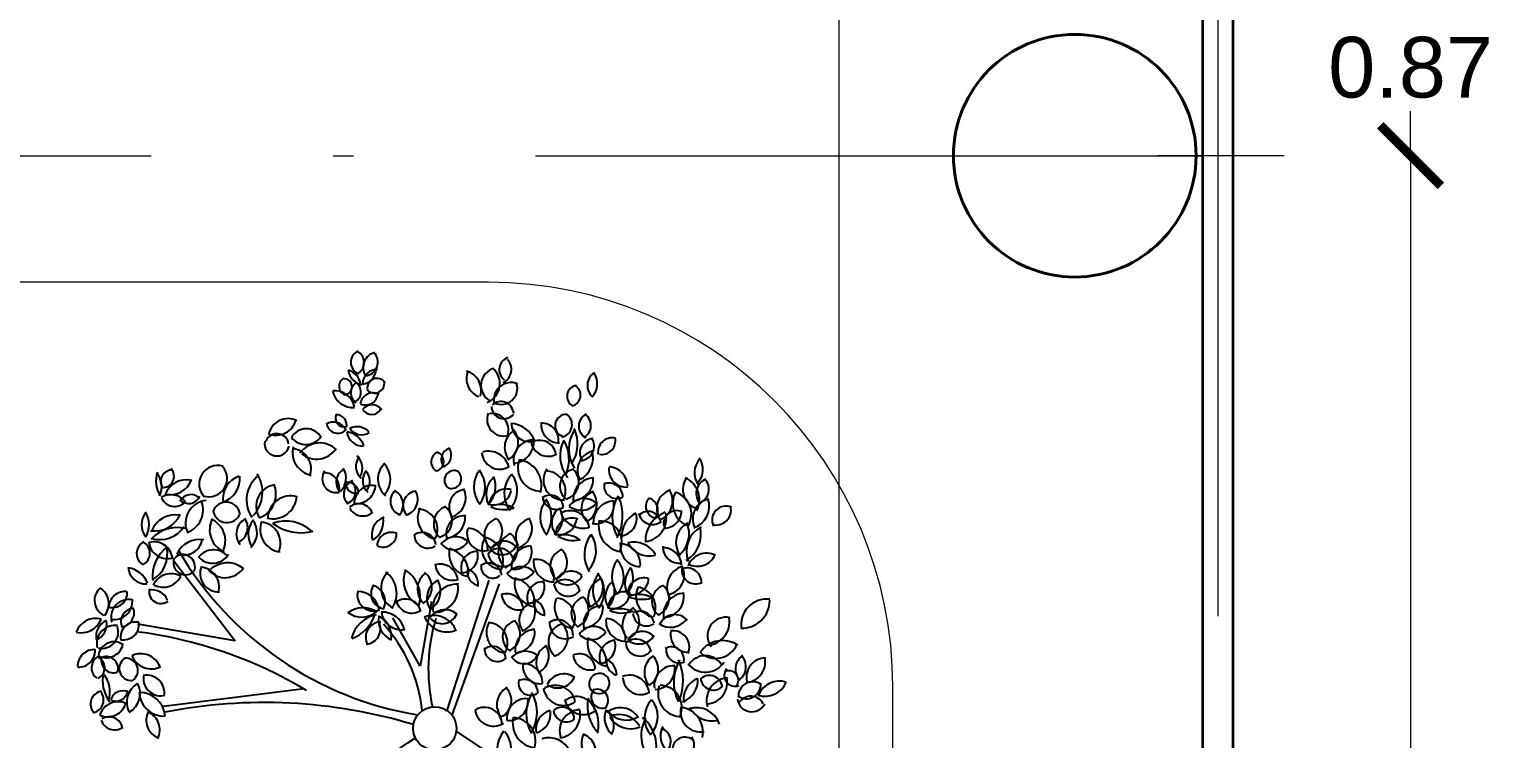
# Model space of a CAD drawing. Header units: inches. Extents: x 13 to 261, y -112 to -47.
# Drawn here: x 110.25 to 117.47, y -55.73 to -52.22 of the extents above; entities that cross this region are included whole.
import ezdxf

# ---------------------------------------------------------------- set-up
doc = ezdxf.new("R2010")
doc.units = ezdxf.units.IN
doc.header["$MEASUREMENT"] = 0
doc.linetypes.add('ACAD_ISO04W100', pattern=[30, 24, -3, 0, -3])
for name, color, linetype, lineweight in [('BANQUETA', 2, 'Continuous', 18), ('CAJONES', 3, 'Continuous', 20), ('COLUMNAS', 20, 'Continuous', 40), ('COTAS', 192, 'Continuous', 13), ('EJES', 1, 'ACAD_ISO04W100', 13), ('MUROS', 5, 'Continuous', 35)]:
    doc.layers.add(name, color=color, linetype=linetype, lineweight=lineweight)
doc.styles.add('COTAS', font='ARIALUNI.TTF', dxfattribs={"height": 0.3})

# ---------------------------------------------------------------- blocks, each defined once
blk = doc.blocks.new('_ArchTick')
at = {"color": 0, "linetype": 'ByBlock', "const_width": 0.15}
blk.add_lwpolyline([(-0.5, -0.5), (0.5, 0.5)], dxfattribs=at)

msp = doc.modelspace()

# ---------------------------------------------------------------- linework, layer by layer
for p, q in [((110.9633, -54.8521), (111.2651, -55.2481)), ((112.5203, -54.9475), (112.3129, -55.5914)), ((112.3385, -55.6157), (112.5732, -54.966)), ((112.237, -55.0535), (112.1809, -55.3727)), ((112.1809, -55.3727), (112.0456, -55.1341)), ((111.2651, -55.2481), (110.7844, -55.1653)), ((110.9106, -55.5703), (111.6077, -55.4827)), ((113.2691, -56.2963), (112.3592, -55.6944))]:
    msp.add_line(p, q)
msp.add_circle((112.253, -55.6803), 0.1071)
for centre, radius, start, end in [((111.8981, -53.8696), 0.0607, 113.92168, 249.82538), ((111.8413, -53.8709), 0.0623, 303.38362, 59.53571), ((111.9735, -53.8949), 0.0751, 102.68561, 211.90429), ((111.9041, -53.8691), 0.0677, 274.97534, 44.91), ((112.6356, -53.9063), 0.0636, 108.85497, 231.63937), ((111.9103, -53.8962), 0.0868, 188.31163, 258.45357), ((111.8075, -53.986), 0.0786, 4.89311, 76.74158), ((111.9675, -53.9764), 0.0714, 87.83448, 179.53765), ((111.8828, -53.8992), 0.0807, 279.7826, 355.7888), ((112.5046, -53.9506), 0.0951, 158.52429, 248.84413), ((112.382, -54.0101), 0.1008, 343.91398, 73.70594), ((112.5683, -53.9842), 0.0872, 105.38493, 240.0186), ((112.4754, -53.9753), 0.0998, 291.34146, 50.05033), ((112.5591, -53.9055), 0.0729, 298.30121, 43.5233), ((113.0824, -53.9843), 0.0748, 122.38649, 227.96679), ((112.9609, -53.9757), 0.0961, 317.16538, 32.94866), ((111.8247, -53.9882), 0.0452, 117.71926, 256.28575), ((111.8046, -53.9902), 0.0393, 285.90119, 89.30448), ((111.8948, -54.02), 0.0576, 118.18339, 238.2577), ((111.8312, -54.0162), 0.0567, 301.6623, 54.90472), ((111.955, -53.9731), 0.0491, 223.35159, 9.43059), ((111.9679, -53.9979), 0.0484, 35.97062, 189.33151), ((112.6304, -54.0552), 0.0853, 67.92729, 195.67829), ((112.5824, -53.9986), 0.0792, 245.23908, 17.627), ((112.9611, -54.0378), 0.0538, 99.71079, 240.85476), ((112.92, -54.0327), 0.0542, 285.96818, 60.5063), ((111.8511, -53.9878), 0.1063, 193.50861, 273.0872), ((111.7605, -54.1084), 0.0975, 10.20437, 96.97908), ((111.9473, -54.0849), 0.0637, 61.73483, 169.05093), ((111.9104, -54.0183), 0.0627, 246.28865, 359.70714), ((112.5801, -54.1274), 0.0636, 3.52739, 133.18259), ((111.8055, -54.145), 0.0446, 156.46896, 283.25491), ((111.7649, -54.1818), 0.0527, 350.87823, 91.19175), ((111.9433, -54.1412), 0.061, 36.14127, 140.79956), ((111.9408, -54.0761), 0.052, 210.65549, 332.4807), ((112.5935, -54.1528), 0.082, 158.0733, 286.37245), ((112.5375, -54.2034), 0.08, 342.45729, 100.26574), ((112.5953, -54.0868), 0.0621, 181.18898, 321.3336), ((112.9037, -54.183), 0.0559, 86.43784, 252.64696), ((112.8684, -54.1783), 0.0635, 282.51585, 54.91138), ((113.0315, -54.1853), 0.0661, 117.23721, 242.40261), ((112.959, -54.1821), 0.0668, 298.22565, 55.37996), ((111.5263, -54.2448), 0.0964, 62.42941, 169.28232), ((111.4659, -54.1269), 0.1044, 252.49414, 344.32581), ((111.6175, -54.2825), 0.0842, 29.50185, 151.18458), ((111.7513, -54.2362), 0.0704, 26.87193, 120.48671), ((111.7734, -54.1645), 0.056, 192.9724, 318.99675), ((111.8681, -54.2676), 0.0793, 41.34306, 116.57951), ((111.8914, -54.1609), 0.0676, 210.9884, 303.70951), ((112.699, -54.2904), 0.1004, 122.14069, 216.85389), ((112.5716, -54.2672), 0.0946, 297.62397, 42.95038), ((112.6251, -54.3008), 0.1281, 18.26331, 88.3325), ((112.7227, -54.1728), 0.0898, 178.87525, 284.02542), ((112.7799, -54.2562), 0.0859, 348.24649, 92.16976), ((112.8689, -54.1785), 0.09, 173.14198, 270.58255), ((113.084, -54.2999), 0.1684, 145.16433, 213.74404), ((112.7787, -54.2735), 0.1807, 326.79962, 24.8739), ((111.4727, -54.2721), 0.061, 168.63658, 347.92973), ((111.4722, -54.2819), 0.059, 9.34443, 157.53555), ((111.6162, -54.1854), 0.091, 218.23943, 323.75607), ((111.6842, -54.3891), 0.1202, 46.07083, 144.43968), ((111.8985, -54.2021), 0.0819, 188.84564, 271.95322), ((111.8053, -54.3153), 0.102, 18.01612, 82.01819), ((112.7418, -54.3533), 0.0991, 86.14038, 195.65275), ((112.6351, -54.2617), 0.1081, 274.5739, 4.01483), ((112.8138, -54.2483), 0.0862, 191.10665, 300.07559), ((112.7732, -54.3352), 0.0793, 9.14206, 119.81267), ((113.0403, -54.3325), 0.1678, 152.21612, 219.76315), ((112.7217, -54.3503), 0.1954, 338.3493, 29.44005), ((113.04, -54.3171), 0.0697, 94.70919, 216.00335), ((112.9698, -54.2847), 0.0716, 272.93448, 33.59366), ((113.1314, -54.3145), 0.0713, 78.61344, 187.52006), ((113.0789, -54.2577), 0.0679, 261.25089, 12.05229), ((111.6599, -54.3179), 0.1104, 164.59803, 260.89584), ((111.5396, -54.3976), 0.1021, 339.82396, 82.07737), ((111.668, -54.2319), 0.1168, 230.52395, 326.75364), ((111.9398, -54.3846), 0.0772, 142.32479, 229.06313), ((111.8154, -54.3929), 0.0799, 329.13774, 48.58975), ((112.2858, -54.362), 0.0509, 109.53087, 241.42824), ((112.2485, -54.3608), 0.0487, 287.57352, 69.17597), ((112.3439, -54.3504), 0.0588, 107.6026, 220.09993), ((112.2748, -54.3297), 0.0602, 292.38192, 35.47756), ((112.5747, -54.3088), 0.0899, 185.70376, 298.97365), ((112.5192, -54.4134), 0.1037, 13.28273, 106.18421), ((112.7784, -54.3919), 0.1146, 161.02226, 269.60673), ((112.6525, -54.4789), 0.1286, 344.4921, 82.37913), ((113.0555, -54.4044), 0.0969, 104.41598, 209.36017), ((112.9193, -54.344), 0.117, 294.91407, 19.83167), ((113.6379, -54.416), 0.1006, 136.78702, 216.16046), ((113.4867, -54.4003), 0.0929, 315.9846, 36.89162), ((111.0041, -54.4576), 0.1303, 160.29202, 213.4828), ((110.802, -54.4838), 0.1008, 332.68321, 42.01309), ((110.9543, -54.4595), 0.0571, 86.94366, 212.92682), ((110.9079, -54.4333), 0.0559, 265.17133, 42.04616), ((111.1794, -54.4715), 0.0915, 73.17349, 224.61592), ((111.1358, -54.4445), 0.0904, 253.90175, 39.61603), ((111.4752, -54.5506), 0.1529, 127.13817, 213.99299), ((111.2311, -54.5126), 0.1696, 317.00476, 32.61776), ((111.7658, -54.445), 0.0693, 147.41084, 279.97006), ((111.706, -54.4912), 0.0751, 339.61638, 92.50374), ((111.8355, -54.4615), 0.0702, 115.61991, 222.92703), ((111.7227, -54.4421), 0.0916, 312.90614, 31.73028), ((111.9735, -54.4553), 0.0771, 140.14093, 228.1827), ((111.8625, -54.4579), 0.0698, 318.66834, 46.44106), ((112.0785, -54.448), 0.1069, 134.84642, 229.62968), ((111.9247, -54.4489), 0.1097, 318.27318, 46.41661), ((112.3489, -54.4533), 0.048, 61.01228, 235.08035), ((112.3366, -54.4464), 0.0476, 250.16554, 52.9637), ((112.5835, -54.4866), 0.137, 143.16677, 218.14729), ((112.3638, -54.4884), 0.1387, 323.24776, 37.60084), ((112.7333, -54.5176), 0.1373, 137.48635, 218.05505), ((112.5347, -54.5039), 0.127, 311.71984, 39.26372), ((112.8877, -54.4525), 0.0974, 145.27002, 274.02305), ((112.8021, -54.5056), 0.0981, 330.43089, 85.89022), ((112.9568, -54.4816), 0.0849, 100.48635, 232.72471), ((112.8804, -54.4629), 0.0856, 287.24581, 47.52367), ((113.1991, -54.4017), 0.0853, 169.50456, 275.73619), ((113.1052, -54.4882), 0.1031, 3.36467, 83.21766), ((111.0238, -54.5619), 0.1108, 75.58359, 161.67529), ((110.9436, -54.4125), 0.1129, 257.92892, 341.23686), ((111.1705, -54.447), 0.1187, 285.90527, 6.90557), ((111.3216, -54.5436), 0.1161, 107.69341, 189.37288), ((111.4759, -54.5819), 0.1067, 97.76719, 211.5276), ((111.3448, -54.5222), 0.123, 288.69132, 20.42857), ((111.8728, -54.5201), 0.0699, 110.97195, 224.91354), ((111.865, -54.4639), 0.0539, 176.03984, 283.2904), ((111.8212, -54.5193), 0.056, 7.96456, 98.63125), ((111.7963, -54.5066), 0.0656, 290.37412, 47.84887), ((111.9428, -54.5668), 0.088, 78.40517, 182.53464), ((111.8648, -54.4736), 0.0952, 268.00403, 358.11403), ((112.4102, -54.5853), 0.0868, 97.68651, 214.84583), ((112.3077, -54.5405), 0.0985, 287.49578, 27.97114), ((112.6167, -54.5225), 0.1099, 131.35326, 209.06391), ((112.4337, -54.4854), 0.1205, 315.02999, 24.55199), ((112.6063, -54.5811), 0.0847, 72.69506, 173.03412), ((112.9287, -54.4463), 0.1086, 273.16224, 3.84646), ((113.0418, -54.5463), 0.1043, 91.75674, 183.79039), ((113.1139, -54.5367), 0.0694, 359.59303, 111.58413), ((113.1521, -54.4827), 0.0611, 170.72431, 298.27519), ((113.3285, -54.5554), 0.1011, 295.65017, 34.4069), ((113.5822, -54.4974), 0.1019, 146.89945, 247.90523), ((113.4397, -54.551), 0.122, 333.65568, 64.58258), ((113.6231, -54.5183), 0.0767, 114.0369, 223.50951), ((113.5364, -54.4977), 0.0726, 290.60579, 44.08887), ((110.9482, -54.613), 0.0884, 35.77376, 122.51733), ((110.9666, -54.5124), 0.0707, 204.05844, 314.47066), ((111.0356, -54.5077), 0.0608, 223.74418, 336.19976), ((111.0462, -54.5837), 0.0596, 46.13214, 150.50482), ((111.1328, -54.6653), 0.1125, 95.1628, 205.60561), ((110.9877, -54.599), 0.1195, 289.73533, 20.28682), ((111.2215, -54.6302), 0.0689, 5.94946, 159.57358), ((111.452, -54.5248), 0.119, 256.75364, 356.60202), ((111.5391, -54.6426), 0.112, 72.74363, 180.36233), ((111.8781, -54.6403), 0.0707, 18.00337, 130.96587), ((112.1046, -54.557), 0.0713, 131.99285, 249.13242), ((112.0191, -54.5745), 0.0777, 319.06303, 62.06223), ((112.1669, -54.5778), 0.0707, 96.11952, 222.58265), ((112.0875, -54.547), 0.082, 287.06815, 28.78201), ((112.5458, -54.4882), 0.0868, 255.49863, 349.81989), ((112.58, -54.7077), 0.1341, 60.30078, 112.02133), ((112.9075, -54.6346), 0.1338, 140.91935, 221.47754), ((112.8535, -54.5296), 0.0676, 183.56256, 302.70277), ((112.8241, -54.5921), 0.0653, 2.9178, 123.87554), ((112.6795, -54.6352), 0.1512, 324.44084, 35.58139), ((112.9919, -54.6361), 0.0922, 46.79371, 143.52903), ((112.9772, -54.4993), 0.1021, 234.51144, 318.48629), ((113.0667, -54.5928), 0.0889, 109.96526, 226.45138), ((112.9483, -54.5707), 0.106, 304.78436, 37.31294), ((113.046, -54.5756), 0.0933, 260.78189, 11.57404), ((113.146, -54.6636), 0.1094, 94.05931, 182.85268), ((113.3326, -54.6347), 0.2018, 148.63217, 209.7893), ((112.9533, -54.6282), 0.2291, 331.48766, 24.33627), ((113.3558, -54.5822), 0.0591, 136.24075, 260.67303), ((113.2974, -54.6002), 0.0595, 321.02459, 73.28351), ((113.4437, -54.5918), 0.0928, 107.43882, 214.98892), ((113.5527, -54.5677), 0.1229, 153.29425, 242.9286), ((113.4086, -54.6208), 0.1137, 329.32534, 72.46005), ((113.6287, -54.644), 0.0998, 102.06485, 206.29095), ((113.4982, -54.5826), 0.1123, 288.85722, 18.5699), ((110.895, -54.6732), 0.0926, 139.8913, 219.83505), ((110.7141, -54.6749), 0.1257, 331.28214, 31.1149), ((110.8682, -54.5671), 0.1371, 261.14143, 336.78972), ((110.9701, -54.7515), 0.1271, 78.673, 158.94398), ((111.2567, -54.6988), 0.1171, 153.31148, 246.95196), ((111.1013, -54.7527), 0.1161, 332.95618, 66.79949), ((111.2259, -54.5939), 0.0691, 186.10476, 340.43593), ((111.3544, -54.7183), 0.0829, 115.21108, 219.74433), ((111.2479, -54.6872), 0.0801, 292.34203, 31.19774), ((111.8972, -54.5564), 0.0734, 207.88998, 312.75994), ((112.0329, -54.7224), 0.0919, 109.40832, 197.51598), ((111.8911, -54.6565), 0.1083, 300.44578, 9.87124), ((112.2719, -54.64), 0.1035, 151.32666, 261.30757), ((112.1667, -54.6961), 0.1003, 334.70732, 87.72624), ((112.3389, -54.6685), 0.0914, 109.74111, 227.84806), ((112.2542, -54.653), 0.0849, 285.79987, 54.55565), ((112.2995, -54.6358), 0.1044, 274.08938, 5.24666), ((112.3977, -54.7182), 0.0886, 84.81587, 197.94164), ((112.5823, -54.7234), 0.0839, 107.33832, 232.64617), ((112.502, -54.7067), 0.0853, 286.59848, 48.16612), ((112.5967, -54.4289), 0.1693, 247.08114, 285.97012), ((112.7449, -54.7323), 0.0917, 103.06792, 209.66029), ((112.6333, -54.6922), 0.1008, 287.46599, 28.48285), ((112.9192, -54.6638), 0.0878, 124.2551, 223.50336), ((112.8692, -54.6356), 0.0865, 254.37033, 354.59287), ((112.7792, -54.6424), 0.1048, 310.47171, 29.31965), ((112.9316, -54.7214), 0.0808, 68.53571, 180.85041), ((112.9859, -54.5708), 0.1196, 203.30244, 285.25765), ((112.9235, -54.6971), 0.0934, 5.97977, 119.26537), ((113.1646, -54.6413), 0.0873, 277.59564, 15.10781), ((113.306, -54.7289), 0.1277, 117.34051, 183.27288), ((113.3306, -54.6015), 0.0705, 192.41826, 303.90019), ((113.3079, -54.6711), 0.064, 6.2156, 135.81941), ((113.2819, -54.6403), 0.1169, 276.04882, 11.64334), ((113.4461, -54.7536), 0.1516, 110.74006, 181.91109), ((113.4492, -54.6676), 0.0645, 66.35838, 190.74891), ((113.3879, -54.6041), 0.0855, 268.1515, 359.8351), ((113.6932, -54.6495), 0.0686, 66.78237, 207.21434), ((113.6427, -54.5991), 0.0756, 256.17769, 11.73521), ((110.9774, -54.8569), 0.1697, 76.02165, 138.93291), ((110.8928, -54.6009), 0.1458, 254.02342, 326.14008), ((111.4465, -54.7213), 0.1158, 143.94876, 211.93917), ((111.2714, -54.7125), 0.1027, 314.14219, 37.9823), ((111.5005, -54.6968), 0.1111, 158.15175, 263.69573), ((111.3853, -54.7637), 0.1044, 334.62149, 84.62342), ((111.5907, -54.4844), 0.2287, 232.3049, 285.54675), ((111.5148, -54.8492), 0.1941, 47.31759, 108.31253), ((112.0372, -54.7803), 0.0695, 66.69332, 178.14022), ((111.9978, -54.7173), 0.0665, 245.44178, 4.71261), ((112.1903, -54.7798), 0.0683, 8.08473, 123.75421), ((112.4967, -54.7182), 0.0846, 161.89683, 288.92191), ((112.4118, -54.7941), 0.1034, 354.26456, 86.67), ((112.6654, -54.8081), 0.0988, 111.68953, 233.44021), ((112.5648, -54.7927), 0.0986, 293.62676, 49.26844), ((113.1919, -54.6795), 0.1284, 166.90396, 260.45662), ((113.0743, -54.7595), 0.1038, 333.61685, 94.27002), ((113.5587, -54.762), 0.1126, 118.96097, 215.47664), ((113.3738, -54.7179), 0.1372, 308.33421, 23.74437), ((113.4183, -54.7203), 0.1515, 301.28204, 14.30972), ((113.6333, -54.804), 0.136, 117.80018, 201.80639), ((110.843, -54.816), 0.0644, 116.72033, 240.19891), ((110.7811, -54.8148), 0.0633, 299.86628, 60.52199), ((110.9296, -54.7494), 0.0914, 186.53569, 289.95266), ((110.8649, -54.8504), 0.0921, 7.18733, 105.0769), ((110.7859, -54.8186), 0.145, 298.51831, 14.07845), ((111.043, -54.929), 0.1856, 128.09608, 186.01208), ((111.0891, -54.8702), 0.1237, 79.79803, 155.13171), ((111.0122, -54.7316), 0.0917, 248.55464, 351.13521), ((112.2189, -54.7211), 0.0676, 180.37126, 303.10074), ((112.356, -54.8217), 0.0888, 48.23839, 145.66877), ((112.3468, -54.718), 0.0788, 218.70321, 329.50682), ((112.4381, -54.8157), 0.1146, 167.12096, 259.91622), ((112.2972, -54.9108), 0.1231, 351.41322, 76.61198), ((112.5896, -54.7915), 0.1034, 150.14566, 267.09326), ((112.476, -54.8493), 0.1158, 337.17382, 79.18733), ((112.5725, -54.8603), 0.0705, 12.14323, 144.92321), ((112.5952, -54.8297), 0.0755, 37.94528, 153.70905), ((112.5861, -54.7446), 0.0768, 221.99586, 334.64109), ((112.7327, -54.878), 0.1, 92.34819, 187.3397), ((112.6479, -54.8079), 0.0854, 261.00809, 20.87922), ((112.9371, -54.6042), 0.1464, 239.00338, 283.56949), ((112.8997, -54.8339), 0.1103, 48.14406, 108.40438), ((113.1573, -54.8194), 0.1645, 145.02658, 211.56866), ((112.9029, -54.8004), 0.148, 318.56884, 32.87734), ((113.165, -54.8714), 0.1049, 356.22956, 89.07833), ((113.2705, -54.7807), 0.0994, 171.31245, 268.78256), ((113.3127, -54.7112), 0.1164, 205.50846, 285.73056), ((113.236, -54.8862), 0.1272, 31.36898, 102.46031), ((113.3825, -54.8784), 0.0914, 3.052, 92.80255), ((113.4611, -54.7838), 0.0797, 176.35671, 279.11997), ((111.0202, -54.8604), 0.0601, 158.80281, 311.83582), ((111.0074, -54.8806), 0.06, 336.05473, 132.55128), ((112.4417, -53.9502), 1.6857, 210.38871, 260.69015), ((111.1589, -54.8901), 0.0928, 42.25229, 144.33778), ((111.1539, -54.7724), 0.0913, 222.12937, 329.19537), ((111.2281, -54.988), 0.1262, 51.73387, 137.78562), ((112.4637, -54.8854), 0.0808, 89.72902, 202.21864), ((112.3819, -54.8269), 0.0846, 273.76352, 16.32623), ((112.5186, -54.9279), 0.0653, 5.06063, 123.48323), ((112.5911, -54.8037), 0.0755, 190.19143, 310.798), ((112.8391, -54.8582), 0.0977, 168.92937, 271.74509), ((112.7532, -54.9347), 0.0902, 345.79614, 96.82588), ((112.9104, -54.8775), 0.0862, 108.08275, 226.46223), ((112.8221, -54.8598), 0.0863, 290.24345, 48.96656), ((113.2685, -54.9314), 0.1397, 143.05553, 218.01373), ((113.0601, -54.9321), 0.1277, 320.49392, 41.90297), ((113.5974, -54.9128), 0.0987, 64.11027, 158.53396), ((113.5513, -54.7814), 0.0972, 242.06091, 335.98408), ((110.8251, -54.8778), 0.0886, 183.78183, 272.50682), ((110.717, -55.0088), 0.1248, 22.2101, 80.74919), ((110.9494, -55.0131), 0.0977, 59.52154, 154.91308), ((110.9088, -54.8828), 0.0997, 244.5967, 332.30384), ((111.1836, -54.9139), 0.0915, 156.81335, 273.24075), ((111.0885, -54.9808), 0.0983, 344.45989, 84.28115), ((111.2164, -54.8262), 0.1091, 222.59553, 326.92396), ((112.0987, -54.9879), 0.1114, 134.2023, 240.90794), ((111.9332, -55.0129), 0.1315, 325.54243, 53.58349), ((112.2426, -54.947), 0.1436, 158.52051, 239.67015), ((112.0253, -55.0298), 0.156, 345.34888, 59.22381), ((112.2663, -54.9913), 0.0985, 126.45053, 226.51854), ((112.1482, -54.9826), 0.091, 303.11561, 53.30745), ((112.2786, -54.9568), 0.0889, 8.22688, 106.06198), ((112.3408, -54.8617), 0.0861, 183.16846, 289.50289), ((112.4798, -54.9086), 0.0656, 159.78443, 260.25996), ((112.3912, -54.9664), 0.077, 350.43209, 71.1351), ((112.5394, -54.8799), 0.0576, 172.05566, 308.41873), ((112.6812, -54.9704), 0.0897, 42.78011, 143.99568), ((112.674, -54.8641), 0.0809, 221.54927, 328.06137), ((112.7636, -54.9636), 0.1163, 165.2561, 263.78576), ((112.9087, -54.8879), 0.0821, 227.87519, 332.95523), ((112.9266, -54.9839), 0.0812, 46.42337, 153.00992), ((113.1686, -54.9985), 0.134, 141.34195, 219.65444), ((112.9508, -55.0035), 0.1407, 324.68681, 40.32706), ((113.3114, -54.9625), 0.1179, 138.41945, 207.00681), ((113.1187, -54.9351), 0.1153, 317.38964, 24.4345), ((113.5093, -54.983), 0.1083, 106.14434, 212.81608), ((113.3894, -54.9227), 0.0975, 284.11429, 24.52212), ((113.501, -54.9584), 0.0716, 359.12418, 112.72461), ((113.5429, -54.8978), 0.0679, 171.09706, 298.59512), ((110.6509, -55.0479), 0.0806, 130.36092, 245.48632), ((110.5471, -55.0636), 0.0936, 321.60053, 56.5943), ((110.6584, -55.0091), 0.074, 254.06255, 3.31499), ((110.7201, -55.0824), 0.0785, 81.11966, 182.19692), ((110.8554, -55.0791), 0.0833, 23.3403, 101.31275), ((110.8988, -55.0035), 0.0591, 166.23814, 307.3245), ((111.873, -55.109), 0.1058, 5.42565, 91.82859), ((111.9504, -55.0191), 0.0805, 167.30865, 291.59988), ((112.0135, -55.014), 0.0759, 146.63115, 261.67994), ((111.9249, -55.0533), 0.0831, 334.84607, 72.66273), ((112.3153, -55.0368), 0.1014, 116.93436, 215.35756), ((112.1724, -54.9993), 0.1097, 300.63787, 28.77008), ((112.3618, -55.0863), 0.1188, 85.81847, 189.4713), ((112.2478, -54.9869), 0.1209, 273.12718, 8.13183), ((112.6244, -55.0595), 0.1235, 349.36745, 79.90347), ((112.7884, -55.034), 0.079, 87.23998, 201.3795), ((112.7148, -54.9802), 0.081, 269.89612, 19.69401), ((112.9134, -54.9556), 0.0716, 188.04798, 326.09583), ((112.8972, -55.0211), 0.0768, 15.44459, 134.49481), ((113.1148, -55.0364), 0.1041, 111.19676, 203.96271), ((112.982, -54.9829), 0.1031, 290.09847, 24.85237), ((113.1937, -55.0304), 0.0978, 128.33677, 211.00896), ((113.0254, -55.0017), 0.1169, 314.50142, 23.77454), ((113.1903, -55.0837), 0.0794, 69.35364, 178.87551), ((113.2265, -54.9355), 0.0843, 255.1501, 357.13436), ((113.2856, -55.0138), 0.0775, 70.98117, 183.24959), ((113.3536, -55.0273), 0.1055, 154.50995, 258.79987), ((113.2401, -55.0853), 0.1055, 336.21863, 80.54513), ((113.4108, -55.0534), 0.0838, 108.64166, 234.61911), ((113.3248, -55.0388), 0.0872, 293.35412, 47.22435), ((110.7403, -55.131), 0.088, 78.43443, 195.56167), ((110.6677, -55.0513), 0.0905, 260.98542, 4.74531), ((112.1396, -55.0308), 0.0795, 194.95489, 306.03456), ((112.1079, -55.1198), 0.0791, 17.86966, 124.32036), ((112.6097, -55.0969), 0.0822, 5.73151, 109.81522), ((112.6692, -55.008), 0.0866, 187.55686, 287.7632), ((112.7583, -55.1437), 0.088, 104.59008, 219.22386), ((112.6445, -55.1012), 0.1059, 292.13946, 23.32746), ((112.8064, -55.0567), 0.0649, 165.18359, 263.30609), ((112.7201, -55.1167), 0.0763, 354.56122, 73.49528), ((112.9518, -55.0805), 0.1064, 156.8361, 261.26618), ((112.8468, -55.136), 0.1004, 329.56995, 84.76094), ((113.0128, -55.112), 0.0844, 106.18804, 233.79325), ((112.926, -55.0949), 0.0884, 292.65474, 48.099), ((112.9856, -55.0833), 0.0997, 271.17581, 5.35157), ((113.0784, -55.1642), 0.0899, 85.31775, 194.31651), ((113.1351, -55.0038), 0.0835, 253.30424, 355.55557), ((113.2634, -55.1453), 0.1266, 60.19906, 112.68611), ((113.2769, -54.8665), 0.1756, 249.35146, 285.30904), ((113.3821, -55.0294), 0.1024, 269.57226, 9.90297), ((113.4928, -55.1201), 0.109, 93.53215, 191.61815), ((113.7715, -55.0469), 0.1384, 268.15644, 0.11437), ((113.8947, -55.1668), 0.126, 82.7119, 190.32862), ((110.5024, -55.0978), 0.1098, 257.62341, 336.63804), ((110.5763, -55.2381), 0.102, 73.6911, 161.04692), ((110.6632, -55.2257), 0.0855, 113.01977, 190.11798), ((110.548, -55.1656), 0.0829, 291.49994, 12.23726), ((110.7671, -55.1532), 0.0666, 94.19025, 202.36505), ((110.6975, -55.1088), 0.0685, 274.14505, 19.51076), ((111.8989, -55.2139), 0.1298, 57.4765, 126.05869), ((111.8915, -55.018), 0.1119, 232.80456, 311.6383), ((111.9904, -55.2687), 0.1523, 100.13473, 167.36482), ((111.7731, -55.0557), 0.1942, 291.27153, 341.25195), ((112.0779, -55.146), 0.1033, 168.68778, 248.06611), ((111.9306, -55.2245), 0.1081, 350.14355, 65.72919), ((111.9929, -55.2174), 0.1126, 12.82144, 92.88672), ((112.0883, -55.0924), 0.1003, 187.47936, 279.56298), ((112.2465, -55.2424), 0.121, 21.36329, 111.39554), ((112.3124, -55.0864), 0.117, 200.37492, 294.02432), ((113.0814, -55.3881), 0.8603, 162.98898, 192.49955), ((112.3035, -55.1843), 0.0902, 46.04014, 144.60198), ((112.2895, -55.0852), 0.0775, 220.23387, 335.70811), ((112.6705, -55.2283), 0.0821, 101.90188, 239.01963), ((112.583, -55.2135), 0.0919, 295.85268, 44.13181), ((112.8984, -55.1598), 0.0776, 174.31384, 302.00242), ((112.8608, -55.2199), 0.0763, 359.70064, 120.96697), ((113.1981, -55.1513), 0.0983, 172.37611, 269.02388), ((113.0921, -55.2403), 0.1041, 354.37258, 84.99999), ((113.1776, -54.9703), 0.1396, 244.63833, 291.30102), ((113.1667, -55.2382), 0.1496, 63.38816, 108.43248), ((113.275, -55.1704), 0.0945, 113.64257, 221.63027), ((113.1757, -55.1535), 0.0892, 293.41304, 47.3407), ((113.299, -55.1082), 0.0658, 183.76763, 304.34757), ((113.2689, -55.1706), 0.0692, 8.24507, 118.30405), ((113.4189, -55.0827), 0.098, 233.51428, 321.81963), ((113.4408, -55.2003), 0.0826, 41.60113, 155.03582), ((113.5942, -55.1527), 0.1167, 273.12532, 9.20318), ((113.6926, -55.2217), 0.0909, 76.38536, 217.62798), ((110.6702, -55.26), 0.0888, 81.25047, 194.10724), ((110.6063, -55.2031), 0.0816, 257.74226, 19.31873), ((110.774, -55.2297), 0.0754, 78.20059, 190.84453), ((110.7131, -55.1651), 0.0778, 260.67075, 5.55983), ((110.505, -57.3521), 2.1672, 59.0723, 82.76598), ((111.9874, -55.23), 0.076, 90.79267, 207.35471), ((111.9078, -55.1874), 0.077, 274.80749, 24.66214), ((111.4384, -55.6708), 0.7559, 5.87951, 42.02971), ((112.6101, -55.2055), 0.1015, 150.9837, 265.36568), ((112.5132, -55.2573), 0.0998, 330.73449, 87.48915), ((112.7526, -55.2931), 0.1024, 92.47587, 186.45871), ((112.647, -55.2062), 0.1008, 272.86637, 7.28226), ((112.9063, -55.2524), 0.0914, 104.18656, 228.66669), ((112.8163, -55.2318), 0.0951, 286.30728, 46.13902), ((113.038, -55.2601), 0.0835, 43.31327, 147.80158), ((113.0287, -55.1598), 0.0821, 223.34748, 328.39788), ((113.2791, -55.2816), 0.0804, 42.5412, 152.71423), ((113.2629, -55.1734), 0.0896, 232.63056, 328.1246), ((113.5054, -55.2174), 0.0861, 168.16803, 269.90376), ((113.4304, -55.2793), 0.0817, 338.17016, 97.76484), ((110.5682, -55.3724), 0.0814, 84.60798, 183.54696), ((110.4915, -55.2959), 0.0817, 266.85441, 2.85266), ((110.6291, -55.2472), 0.0837, 240.44092, 347.00788), ((110.6666, -55.3307), 0.0783, 54.73646, 170.58208), ((112.5629, -55.2843), 0.0649, 178.36582, 308.05852), ((112.5387, -55.3408), 0.0661, 4.16004, 127.01672), ((112.8478, -55.3539), 0.0932, 118.42796, 214.51226), ((112.7241, -55.3208), 0.0934, 299.59074, 32.09449), ((112.9684, -55.3646), 0.136, 357.11846, 73.82187), ((113.125, -55.2583), 0.1168, 168.49106, 258.28198), ((113.1501, -55.3279), 0.0829, 94.53067, 200.42155), ((113.0562, -55.2714), 0.0901, 278.63758, 15.22209), ((113.2485, -55.3147), 0.0754, 9.85271, 134.5364), ((113.2675, -55.252), 0.0708, 188.37369, 321.37631), ((113.423, -55.3402), 0.0629, 352.67735, 118.41008), ((113.461, -55.2934), 0.0635, 168.65979, 294.59942), ((113.6424, -55.2201), 0.1141, 226.13844, 337.12515), ((113.6769, -55.3811), 0.1349, 56.5311, 144.84174), ((110.6194, -55.3805), 0.064, 121.69389, 234.70773), ((110.5612, -55.3811), 0.0593, 297.20411, 67.42326), ((110.6642, -55.3444), 0.0607, 166.06436, 289.1117), ((110.6292, -55.383), 0.0576, 339.87712, 111.48366), ((110.7519, -55.384), 0.0595, 117.90262, 276.28444), ((110.7248, -55.3938), 0.0601, 305.09486, 94.87346), ((110.8513, -55.284), 0.1023, 200.70948, 296.75363), ((110.7994, -55.4134), 0.1021, 21.0652, 115.33398), ((112.702, -55.3894), 0.0905, 48.69908, 140.9543), ((112.6944, -55.289), 0.0723, 215.51048, 336.04937), ((112.7756, -55.3729), 0.0868, 171.99731, 277.28587), ((112.6897, -55.4568), 0.0967, 359.56371, 90.11191), ((113.0207, -55.3078), 0.0839, 186.95141, 286.67283), ((112.9689, -55.3901), 0.078, 3.38309, 113.78493), ((113.067, -55.4173), 0.0863, 1.08684, 68.64781), ((113.1792, -55.3425), 0.0802, 175.99188, 249.50248), ((113.3875, -55.4034), 0.098, 123.82181, 219.91712), ((113.2642, -55.3873), 0.0943, 301.45182, 43.82623), ((113.6513, -55.4521), 0.2163, 149.84899, 206.88584), ((113.2471, -55.4448), 0.2347, 334.70769, 26.17416), ((113.5917, -55.2939), 0.1088, 218.01947, 327.58667), ((113.5907, -55.4173), 0.0963, 30.92923, 147.12751), ((113.8163, -55.3865), 0.0764, 121.56606, 227.01777), ((113.716, -55.3765), 0.0763, 300.48127, 46.68881), ((113.7847, -55.3512), 0.1031, 274.37121, 9.83404), ((113.8899, -55.4271), 0.0955, 90.46577, 198.65004), ((110.7857, -55.4427), 0.1759, 167.11113, 217.43535), ((110.5146, -55.499), 0.1323, 340.58297, 43.10395), ((110.8272, -55.5059), 0.0888, 350.26298, 100.3401), ((110.8976, -55.4333), 0.0859, 166.99611, 278.30467), ((112.6951, -55.5078), 0.0694, 3.03218, 114.25913), ((112.8912, -55.5011), 0.0903, 52.64334, 155.61523), ((112.8607, -55.3887), 0.0918, 235.78939, 335.18822), ((113.0681, -55.4607), 0.0517, 25.56461, 213.555), ((113.065, -55.4564), 0.052, 212.31281, 23.7165), ((113.2156, -55.5173), 0.0997, 8.72405, 110.00055), ((113.2713, -55.4252), 0.0881, 183.59451, 300.23504), ((113.4361, -55.4682), 0.0976, 87.97677, 187.92135), ((113.3379, -55.3856), 0.102, 273.15929, 8.83475), ((113.4431, -55.4427), 0.1116, 288.55282, 4.53546), ((113.5896, -55.5334), 0.1059, 110.33989, 190.24292), ((113.6311, -55.428), 0.0631, 183.54799, 317.1806), ((113.611, -55.4829), 0.0645, 4.92624, 129.47968), ((113.7117, -55.5436), 0.1144, 95.31162, 195.66154), ((113.5948, -55.4541), 0.1048, 274.17263, 14.84371), ((113.738, -55.4192), 0.0529, 141.73901, 291.11122), ((113.7082, -55.4418), 0.0464, 324.68587, 108.65478), ((110.6142, -55.5602), 0.064, 98.15722, 221.9765), ((110.5512, -55.5397), 0.0642, 283.73251, 38.0241), ((110.7092, -55.5559), 0.0609, 62.16143, 165.30313), ((110.6746, -55.4838), 0.0619, 248.0046, 345.16024), ((110.8386, -55.5514), 0.109, 121.69404, 205.97633), ((110.6892, -55.5079), 0.1066, 299.5094, 28.6436), ((110.9145, -55.4957), 0.1243, 183.14747, 272.06758), ((110.7904, -55.632), 0.1298, 6.12558, 88.93192), ((112.6547, -55.5631), 0.0951, 116.99801, 220.47997), ((112.5425, -55.5432), 0.0897, 295.25284, 44.73496), ((112.7263, -55.4578), 0.0592, 164.243, 309.75487), ((112.8985, -55.6079), 0.1933, 148.22927, 210.61664), ((112.5591, -55.6004), 0.1997, 328.92988, 28.94536), ((112.8492, -55.5676), 0.1, 11.77603, 126.87443), ((112.8902, -55.4651), 0.1017, 191.71608, 305.79308), ((113.0831, -55.5243), 0.0564, 139.7758, 283.11749), ((113.0557, -55.5423), 0.0553, 316.94601, 107.84481), ((113.4733, -55.507), 0.1159, 161.17839, 270.24009), ((113.3646, -55.5778), 0.1104, 337.95504, 88.2694), ((113.7944, -55.4627), 0.071, 233.26176, 4.19184), ((113.8256, -55.5209), 0.0712, 53.86352, 184.87604), ((113.8859, -55.4076), 0.1142, 251.82133, 337.35816), ((113.9573, -55.5567), 0.1105, 72.08657, 158.0846), ((110.6882, -55.6462), 0.0976, 65.49009, 161.22138), ((110.6344, -55.5283), 0.095, 246.75629, 344.87989), ((111.4084, -58.1086), 2.5559, 73.1827, 101.0776), ((112.499, -55.6638), 0.0873, 1.14708, 122.42901), ((112.7049, -55.6287), 0.0953, 83.8034, 189.72529), ((112.62, -55.5466), 0.0944, 267.1208, 7.56099), ((112.8826, -55.6363), 0.0606, 0.91519, 133.7585), ((112.9891, -55.5157), 0.0968, 195.22304, 305.16771), ((112.955, -55.6173), 0.0941, 17.40223, 128.17549), ((113.1954, -55.5705), 0.1879, 167.73308, 224.28523), ((112.8768, -55.6639), 0.1869, 348.56767, 44.68401), ((113.1718, -55.6816), 0.1036, 33.41145, 126.13924), ((113.4228, -55.628), 0.1324, 137.50835, 219.70166), ((113.2289, -55.6215), 0.1271, 315.64849, 40.77175), ((113.5665, -55.5997), 0.0982, 165.24516, 280.81127), ((113.4555, -55.6992), 0.124, 347.69397, 82.4757), ((113.5459, -55.6997), 0.1219, 19.04655, 106.9649), ((113.6271, -55.5121), 0.1315, 209.35913, 282.99076), ((113.8211, -55.526), 0.0721, 187.65811, 332.08426), ((113.8159, -55.5898), 0.0682, 26.50825, 147.493), ((110.6705, -55.617), 0.0709, 198.38008, 303.8159), ((110.6419, -55.6925), 0.0689, 11.41409, 120.46435), ((110.9176, -55.6411), 0.0917, 151.92977, 250.57475), ((110.7969, -55.6874), 0.0959, 333.0838, 67.10162), ((112.5443, -55.5767), 0.0923, 187.2577, 301.47327), ((112.7598, -55.6541), 0.1218, 165.80836, 263.70474), ((112.6374, -55.7419), 0.1143, 342.6836, 88.39069), ((112.8489, -55.6855), 0.0963, 105.55582, 189.61241), ((112.7258, -55.6077), 0.0999, 287.85991, 7.84503), ((112.9042, -55.583), 0.065, 187.83109, 307.67525), ((112.9757, -55.6929), 0.1051, 92.66103, 199.35999), ((112.8537, -55.6099), 0.1192, 278.30593, 10.61811), ((113.2018, -55.6278), 0.1096, 157.92555, 228.11202), ((113.0474, -55.6668), 0.0915, 331.60156, 57.46514), ((113.2, -55.5283), 0.1114, 213.47378, 302.77335), ((113.1641, -55.7313), 0.1195, 32.14274, 112.64935), ((113.2207, -55.5649), 0.1175, 209.38443, 294.34648), ((113.4585, -55.7158), 0.1843, 152.3561, 228.95212), ((113.1608, -55.7719), 0.1886, 331.21595, 50.58889), ((111.0282, -54.0757), 2.0009, 264.25491, 304.34286), ((112.706, -55.7828), 0.144, 141.95752, 219.50076), ((112.5071, -55.781), 0.124, 312.36239, 42.9865), ((112.8186, -55.8386), 0.1117, 22.80874, 108.89492), ((113.0791, -55.7542), 0.1007, 151.72526, 248.11057), ((112.9529, -55.7987), 0.0965, 330.14513, 66.23691), ((113.4598, -55.7174), 0.0912, 149.46487, 237.04345), ((113.3516, -55.7455), 0.0688, 315.47902, 71.81464), ((113.4901, -55.7855), 0.0618, 53.21866, 191.06057), ((113.4788, -55.762), 0.0576, 208.71954, 41.08046)]:
    msp.add_arc(centre, radius, start, end)
at = {"layer": 'BANQUETA'}
for p, q in [((112.5183, -53.474), (71.6507, -53.474)), ((114.5183, -83.2766), (114.5183, -55.474))]:
    msp.add_line(p, q, dxfattribs=at)
msp.add_arc((112.5183, -55.474), 2, 0, 90, dxfattribs=at)
at = {"layer": 'CAJONES'}
msp.add_line((114.2507, -51.8268), (114.2507, -69.3466), dxfattribs=at)
at = {"layer": 'COLUMNAS'}
msp.add_circle((115.4183, -52.848), 0.6, dxfattribs=at)
at = {"layer": 'COTAS', "color": 1}
for q in [(117.0793, -52.6282), (117.0793, -58.8716)]:
    msp.add_line((117.0793, -52.848), q, dxfattribs=at)
at = {"layer": 'COTAS', "color": 3}
msp.add_line((116.4543, -52.848), (115.8293, -52.848), dxfattribs=at)
msp.add_line((116.4543, -52.848), (115.8293, -52.848), dxfattribs=at)
at = {"layer": 'EJES', "color": 1, "ltscale": 0.3}
for p, q in [((116.1257, -47.925), (116.1257, -92.7766)), ((12.6505, -52.848), (116.0507, -52.848))]:
    msp.add_line(p, q, dxfattribs=at)
at = {"layer": 'MUROS'}
for p, q in [((116.0507, -51.8268), (116.0507, -83.8966)), ((116.2007, -51.8268), (116.2007, -92.7766))]:
    msp.add_line(p, q, dxfattribs=at)

# ---------------------------------------------------------------- block references
at = {"layer": 'COTAS', "color": 1, "xscale": 0.3, "yscale": 0.3, "zscale": 0.3}
for rotation in [270, 90]:
    msp.add_blockref('_ArchTick', (117.0793, -52.848), dxfattribs=dict(at, rotation=rotation))

# ---------------------------------------------------------------- texts
at = {"layer": 'COTAS', "color": 1, "insert": (117.0793, -52.4124), "char_height": 0.3, "attachment_point": 5, "style": 'COTAS'}
msp.add_mtext('0.87', dxfattribs=at)

doc.saveas('drawing.dxf')
